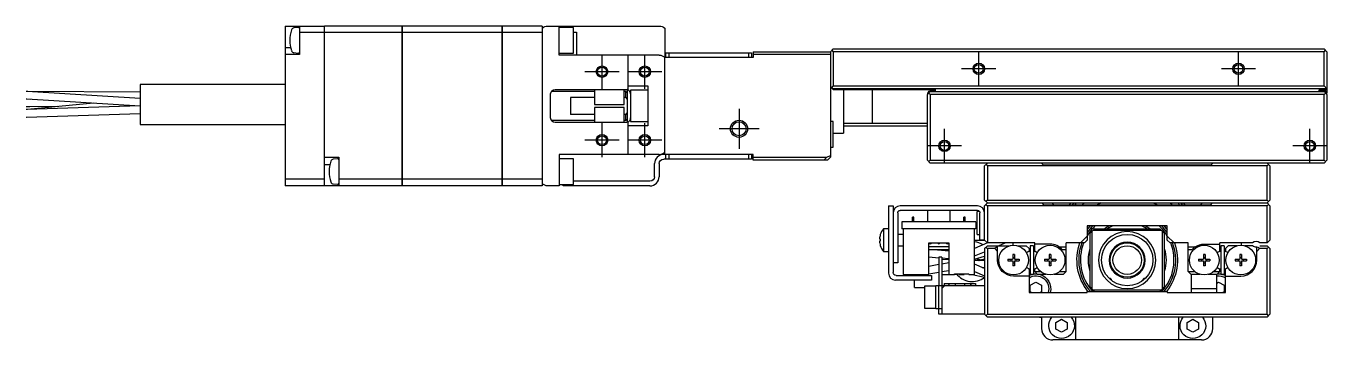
# Model space of a CAD drawing. Extents: x 0 to 762, y -8 to 465.
# Drawn here: x 128.1 to 356, y 409.9 to 464.9 of the extents above; entities that cross this region are included whole.
import ezdxf

# ---------------------------------------------------------------- set-up
doc = ezdxf.new("R2010")
doc.units = 0
doc.header["$LTSCALE"] = 0.5
doc.linetypes.add('CENTER', pattern=[50.8, 31.75, -6.35, 6.35, -6.35])
for name, color, linetype in [('MSM_CENTER', 1, 'CENTER'), ('MSM_CONTINUOUS', 7, 'CONTINUOUS'), ('MSM_NARROW', 5, 'CONTINUOUS')]:
    doc.layers.add(name, color=color, linetype=linetype)

msp = doc.modelspace()

# ---------------------------------------------------------------- linework, layer by layer
at = {"layer": 'MSM_CENTER'}
for p, q in [((294.97, 454.43), (294.97, 460.43)), ((340.47, 454.43), (340.47, 460.43)), ((228.97, 453.93), (228.97, 459.93)), ((236.47, 453.93), (236.47, 459.93)), ((231.97, 456.93), (225.97, 456.93)), ((239.47, 456.93), (233.47, 456.93)), ((297.97, 457.43), (291.97, 457.43)), ((343.47, 457.43), (337.47, 457.43)), ((252.97, 450.43), (252.97, 443.43)), ((228.97, 441.93), (228.97, 447.93)), ((236.47, 441.93), (236.47, 447.93)), ((256.47, 446.93), (249.47, 446.93)), ((288.97, 440.93), (288.97, 446.93)), ((352.97, 440.93), (352.97, 446.93)), ((231.97, 444.93), (225.97, 444.93)), ((239.47, 444.93), (233.47, 444.93)), ((291.97, 443.93), (285.97, 443.93)), ((355.97, 443.93), (349.97, 443.93))]:
    msp.add_line(p, q, dxfattribs=at)
at = {"layer": 'MSM_CONTINUOUS'}
for p, q in [((173.47, 464.93), (173.47, 436.93)), ((173.47, 464.93), (180.36, 464.93)), ((175.97, 464.93), (175.97, 459.93)), ((180.36, 436.93), (180.36, 464.93)), ((180.37, 464.92), (180.36, 464.92)), ((193.97, 464.93), (180.37, 464.93)), ((180.37, 436.93), (180.37, 464.93)), ((193.97, 436.93), (193.97, 464.93)), ((193.97, 464.92), (193.98, 464.92)), ((193.98, 464.93), (193.98, 436.93)), ((211.47, 464.93), (193.98, 464.93)), ((211.47, 436.93), (211.47, 464.93)), ((211.47, 464.92), (211.48, 464.92)), ((211.48, 464.93), (211.48, 436.93)), ((218.47, 464.93), (211.48, 464.93)), ((218.47, 464.93), (218.47, 436.93)), ((219.47, 464.93), (238.97, 464.93)), ((221.47, 459.83), (221.47, 464.93)), ((175.76, 464.66), (174.99, 464.59)), ((180.36, 463.78), (175.97, 463.78)), ((180.37, 463.77), (180.36, 463.77)), ((193.97, 463.78), (180.37, 463.78)), ((193.97, 463.77), (193.98, 463.77)), ((211.47, 463.78), (193.98, 463.78)), ((211.47, 463.77), (211.48, 463.77)), ((218.47, 463.78), (211.48, 463.78)), ((223.97, 464.68), (221.47, 464.68)), ((223.97, 460.18), (223.97, 464.68)), ((223.97, 463.88), (224.47, 463.88)), ((224.47, 463.88), (224.47, 459.83)), ((239.97, 464.55), (239.97, 459.45)), ((173.47, 461.18), (174.41, 461.18)), ((255.47, 460.43), (255.47, 459.43)), ((255.47, 460.43), (268.97, 460.43)), ((268.97, 460.43), (269.47, 460.93)), ((268.97, 460.43), (268.97, 441.93)), ((269.22, 460.68), (269.47, 460.43)), ((269.47, 460.93), (355.47, 460.93)), ((269.47, 460.43), (269.47, 454.43)), ((355.47, 460.43), (269.47, 460.43)), ((355.97, 460.43), (355.47, 460.93)), ((355.47, 460.43), (355.72, 460.68)), ((355.47, 454.43), (355.47, 460.43)), ((355.97, 460.43), (355.97, 453.23)), ((175.97, 459.93), (173.47, 459.93)), ((174.99, 460.27), (175.76, 460.2)), ((221.47, 460.18), (223.97, 460.18)), ((238.97, 459.83), (221.47, 459.83)), ((233.47, 459.83), (233.47, 453.8)), ((239.97, 442.43), (239.97, 459.43)), ((255.47, 459.43), (239.97, 459.43)), ((240.17, 459.43), (240.17, 460.23)), ((240.17, 460.23), (255.17, 460.23)), ((240.67, 460.23), (240.67, 459.43)), ((254.67, 459.43), (254.67, 460.23)), ((255.17, 460.23), (255.17, 459.43)), ((268.97, 459.93), (255.47, 459.93)), ((148.07, 454.7), (148.07, 447.7)), ((173.47, 454.7), (148.07, 454.7)), ((220.77, 453.83), (233.17, 453.83)), ((227.67, 453.83), (227.67, 451.18)), ((232.87, 451.18), (232.87, 453.83)), ((233.37, 453.81), (233.37, 448.05)), ((233.38, 453.8), (233.46, 453.77)), ((233.47, 453.8), (233.38, 453.8)), ((233.47, 454.43), (236.97, 454.43)), ((233.97, 453.68), (233.97, 448.18)), ((236.97, 453.68), (233.97, 453.68)), ((236.97, 454.43), (236.97, 447.43)), ((268.97, 454.33), (269.17, 454.13)), ((269.47, 454.43), (269.17, 454.13)), ((269.17, 454.13), (269.37, 453.93)), ((355.97, 453.93), (269.37, 453.93)), ((269.37, 453.93), (269.47, 453.83)), ((269.47, 454.43), (355.47, 454.43)), ((269.47, 453.83), (287.37, 453.83)), ((271.27, 453.83), (271.27, 446.18)), ((276.27, 453.83), (276.27, 447.93)), ((287.07, 453.53), (286.37, 453.53)), ((287.37, 453.43), (287.37, 453.83)), ((354.57, 453.73), (355.97, 453.73)), ((354.57, 453.43), (354.57, 453.73)), ((355.57, 453.53), (354.87, 453.53)), ((355.97, 453.93), (355.47, 454.43)), ((128.4, 453.48), (128.07, 453.48)), ((128.27, 453.47), (128.07, 453.48)), ((128.07, 452.18), (128.19, 452.17)), ((128.07, 452.17), (128.85, 452.13)), ((128.19, 452.17), (148.05, 450.93)), ((148.07, 452.23), (128.27, 453.47)), ((139.91, 451.44), (128.35, 450.31)), ((148.07, 453.33), (128.4, 453.48)), ((219.97, 448.83), (219.97, 453.03)), ((227.67, 453.43), (220.07, 453.43)), ((223.47, 452.43), (223.47, 449.43)), ((227.67, 452.43), (223.47, 452.43)), ((233.17, 453.43), (232.87, 453.43)), ((233.17, 452.43), (232.87, 452.43)), ((233.17, 452.43), (233.17, 453.43)), ((233.37, 453.23), (233.17, 453.43)), ((233.17, 452.43), (233.37, 452.06)), ((285.97, 452.93), (286.47, 453.43)), ((285.97, 441.43), (285.97, 452.93)), ((286.07, 453.03), (286.07, 453.23)), ((286.22, 453.18), (286.47, 452.93)), ((286.47, 453.43), (355.47, 453.43)), ((286.47, 452.93), (286.47, 441.43)), ((355.47, 452.93), (286.47, 452.93)), ((355.47, 453.43), (355.97, 452.93)), ((355.47, 452.93), (355.72, 453.18)), ((355.47, 441.43), (355.47, 452.93)), ((355.87, 453.23), (355.87, 453.03)), ((355.97, 453.23), (355.87, 453.13)), ((355.97, 452.93), (355.97, 441.43)), ((128.73, 450.79), (128.07, 450.78)), ((128.35, 450.31), (128.07, 450.29)), ((128.14, 450.28), (128.07, 450.28)), ((128.07, 448.98), (128.18, 448.99)), ((148.07, 450.93), (128.14, 450.28)), ((128.18, 448.99), (148.07, 449.63)), ((133.59, 450.82), (128.73, 450.79)), ((227.67, 449.43), (223.47, 449.43)), ((227.67, 451.18), (232.87, 451.18)), ((227.67, 450.68), (227.67, 448.03)), ((232.87, 450.68), (227.67, 450.68)), ((232.87, 448.03), (232.87, 450.68)), ((233.17, 449.43), (232.87, 449.43)), ((233.37, 449.8), (233.17, 449.43)), ((233.17, 448.43), (233.17, 449.43)), ((148.07, 447.7), (173.47, 447.7)), ((220.07, 448.43), (227.67, 448.43)), ((233.17, 448.03), (220.77, 448.03)), ((232.87, 448.43), (233.17, 448.43)), ((233.17, 448.43), (233.37, 448.63)), ((233.45, 448.08), (233.38, 448.06)), ((233.47, 448.06), (233.38, 448.06)), ((233.47, 448.06), (233.47, 442.43)), ((236.97, 447.43), (233.47, 447.43)), ((233.97, 448.18), (236.97, 448.18)), ((269.47, 448.18), (268.97, 448.18)), ((269.47, 443.68), (269.47, 448.18)), ((271.27, 447.93), (285.97, 447.93)), ((271.27, 447.43), (285.97, 447.43)), ((269.47, 446.18), (271.27, 446.18)), ((221.47, 442.43), (221.47, 436.93)), ((238.97, 442.43), (221.47, 442.43)), ((255.47, 442.43), (239.77, 442.43)), ((240.17, 441.63), (240.17, 442.43)), ((240.67, 442.43), (240.67, 441.63)), ((254.67, 441.63), (254.67, 442.43)), ((255.17, 442.43), (255.17, 441.63)), ((255.47, 441.43), (255.47, 442.43)), ((268.35, 441.93), (268.97, 442.24)), ((268.97, 443.68), (269.47, 443.68)), ((180.37, 441.93), (182.87, 441.93)), ((180.37, 440.68), (181.3, 440.68)), ((182.65, 441.66), (181.88, 441.59)), ((182.87, 441.93), (182.87, 436.93)), ((223.97, 441.68), (221.47, 441.68)), ((223.97, 437.18), (223.97, 441.68)), ((238.17, 438.53), (238.17, 440.83)), ((238.97, 440.83), (238.97, 438.53)), ((255.17, 441.63), (239.77, 441.63)), ((255.47, 441.93), (268.35, 441.93)), ((268.47, 441.43), (255.47, 441.43)), ((267.85, 441.43), (268.35, 441.93)), ((268.97, 441.93), (268.47, 441.43)), ((286.47, 440.93), (285.97, 441.43)), ((286.47, 441.43), (286.22, 441.18)), ((286.47, 441.43), (355.47, 441.43)), ((355.47, 440.93), (286.47, 440.93)), ((295.97, 440.43), (296.47, 440.93)), ((295.97, 434.43), (295.97, 440.43)), ((296.47, 440.43), (296.22, 440.68)), ((296.47, 440.43), (296.47, 434.43)), ((345.47, 440.43), (296.47, 440.43)), ((306.27, 440.63), (305.97, 440.93)), ((306.27, 440.63), (335.67, 440.63)), ((335.97, 440.93), (335.67, 440.63)), ((345.47, 440.93), (345.97, 440.43)), ((345.72, 440.68), (345.47, 440.43)), ((345.47, 434.43), (345.47, 440.43)), ((345.97, 440.43), (345.97, 434.43)), ((355.72, 441.18), (355.47, 441.43)), ((355.47, 440.93), (355.97, 441.43)), ((180.36, 438.09), (173.47, 438.09)), ((180.37, 438.1), (180.36, 438.1)), ((193.97, 438.09), (182.87, 438.09)), ((193.97, 438.1), (193.98, 438.1)), ((211.47, 438.09), (193.98, 438.09)), ((211.47, 438.1), (211.48, 438.1)), ((218.47, 438.09), (211.48, 438.09)), ((237.37, 437.73), (223.97, 437.73)), ((180.36, 436.93), (173.47, 436.93)), ((180.37, 436.94), (180.36, 436.94)), ((193.97, 436.93), (180.37, 436.93)), ((181.88, 437.27), (182.65, 437.2)), ((193.97, 436.94), (193.98, 436.94)), ((211.47, 436.93), (193.98, 436.93)), ((211.47, 436.94), (211.48, 436.94)), ((218.47, 436.93), (211.48, 436.93)), ((221.47, 436.93), (219.47, 436.93)), ((221.47, 437.18), (223.97, 437.18)), ((222.17, 436.93), (222.17, 437.18)), ((237.37, 436.93), (222.17, 436.93)), ((222.67, 437.18), (222.67, 436.93)), ((279.17, 433.43), (279.97, 433.43)), ((279.17, 433.43), (279.17, 421.63)), ((279.97, 433.43), (279.97, 421.73)), ((294.77, 433.43), (281.17, 433.43)), ((296.47, 433.93), (295.97, 434.43)), ((295.97, 433.43), (296.47, 433.93)), ((295.97, 427.43), (295.97, 433.43)), ((296.47, 434.43), (296.22, 434.18)), ((296.22, 433.68), (296.47, 433.43)), ((296.47, 434.43), (345.47, 434.43)), ((296.47, 433.93), (345.47, 433.93)), ((296.47, 433.43), (296.47, 426.93)), ((345.47, 433.43), (296.47, 433.43)), ((306.37, 433.63), (306.07, 433.93)), ((306.37, 433.63), (335.57, 433.63)), ((335.87, 433.93), (335.57, 433.63)), ((345.72, 434.18), (345.47, 434.43)), ((345.47, 433.93), (345.97, 434.43)), ((345.47, 433.93), (345.97, 433.43)), ((345.47, 433.43), (345.72, 433.68)), ((345.47, 426.93), (345.47, 433.43)), ((345.97, 433.43), (345.97, 427.43)), ((280.77, 432.23), (280.77, 423.43)), ((294.77, 432.63), (281.17, 432.63)), ((283.59, 431.43), (283.34, 431.43)), ((283.34, 430.63), (283.34, 431.43)), ((283.59, 430.63), (283.59, 431.43)), ((285.97, 432.63), (285.97, 430.63)), ((289.97, 430.63), (289.97, 432.63)), ((292.34, 430.63), (292.34, 431.43)), ((292.59, 431.43), (292.34, 431.43)), ((292.59, 430.63), (292.59, 431.43)), ((294.67, 428.43), (294.67, 432.43)), ((295.11, 432.43), (294.67, 432.43)), ((295.17, 427.43), (295.17, 432.23)), ((278.27, 429.43), (278.27, 425.43)), ((279.17, 429.43), (278.27, 429.43)), ((294.47, 430.63), (281.47, 430.63)), ((281.47, 430.63), (281.47, 429.43)), ((294.47, 429.43), (281.47, 429.43)), ((281.72, 429.43), (281.72, 421.43)), ((294.22, 421.43), (294.22, 429.43)), ((294.47, 430.63), (294.47, 429.43)), ((327.97, 429.93), (313.97, 429.93)), ((313.97, 429.93), (313.97, 427.43)), ((314.47, 428.63), (315.27, 429.43)), ((314.47, 419.23), (314.47, 428.63)), ((314.77, 428.93), (314.77, 418.93)), ((326.97, 429.13), (314.97, 429.13)), ((315.27, 429.43), (326.67, 429.43)), ((326.67, 429.43), (327.47, 428.63)), ((327.17, 418.93), (327.17, 428.93)), ((327.47, 428.63), (327.47, 419.23)), ((327.97, 427.43), (327.97, 429.93)), ((277.58, 427.63), (277.71, 427.63)), ((277.71, 427.23), (277.58, 427.23)), ((277.71, 428.38), (277.71, 428.36)), ((277.71, 427.63), (277.71, 427.23)), ((277.71, 426.5), (277.71, 426.48)), ((281.72, 428.43), (280.77, 428.43)), ((280.77, 426.43), (281.72, 426.43)), ((286.22, 426.93), (289.72, 426.93)), ((286.22, 421.43), (286.22, 426.93)), ((289.72, 426.23), (286.22, 426.23)), ((289.72, 426.93), (289.72, 421.43)), ((294.22, 427.4), (296, 427.4)), ((296.51, 426.93), (294.22, 425.95)), ((294.67, 428.43), (295.17, 428.43)), ((295.97, 427.43), (295.17, 427.43)), ((296.47, 426.93), (295.97, 427.43)), ((295.97, 425.93), (296.47, 426.43)), ((296.22, 426.18), (296.47, 425.93)), ((304.77, 426.93), (296.47, 426.93)), ((296.47, 426.43), (300.35, 426.43)), ((298.27, 426.28), (297.77, 425.93)), ((298.27, 423.93), (298.27, 426.43)), ((298.41, 426.43), (299.58, 426.93)), ((300.97, 426.53), (300.97, 426.93)), ((301.78, 426.43), (303.27, 426.43)), ((303.77, 425.93), (303.27, 426.43)), ((304.57, 426.43), (303.97, 426.43)), ((303.97, 426.43), (303.97, 421.43)), ((304.57, 426.43), (304.57, 421.43)), ((304.77, 425.47), (304.77, 426.93)), ((307.47, 426.73), (304.77, 426.73)), ((309.06, 426.23), (310.27, 426.23)), ((313.47, 426.93), (310.27, 426.93)), ((310.27, 421.93), (310.27, 426.93)), ((312.76, 426.93), (313.97, 428.14)), ((313.97, 427.43), (313.47, 426.93)), ((319.91, 426.9), (319.9, 426.9)), ((327.97, 428.14), (329.17, 426.93)), ((328.47, 426.93), (327.97, 427.43)), ((331.67, 426.93), (328.47, 426.93)), ((331.67, 421.93), (331.67, 426.93)), ((331.67, 426.23), (332.87, 426.23)), ((334.47, 426.73), (337.17, 426.73)), ((342.91, 426.93), (337.17, 426.93)), ((337.17, 425.47), (337.17, 426.93)), ((337.97, 426.43), (337.37, 426.43)), ((337.37, 426.43), (337.37, 421.43)), ((337.97, 426.43), (337.97, 421.43)), ((338.67, 426.43), (338.17, 425.93)), ((340.15, 426.43), (338.67, 426.43)), ((340.97, 426.53), (340.97, 426.93)), ((342.91, 426.43), (341.58, 426.43)), ((343.67, 423.93), (343.67, 426.19)), ((344.17, 425.93), (343.78, 426.2)), ((345.47, 426.93), (344.23, 426.93)), ((344.23, 426.43), (345.47, 426.43)), ((345.97, 427.43), (345.47, 426.93)), ((345.97, 425.93), (345.47, 426.43)), ((345.47, 425.93), (345.72, 426.18)), ((278.27, 425.43), (279.17, 425.43)), ((289.72, 425.73), (286.22, 425.73)), ((286.22, 424.5), (287.97, 424.34)), ((289.72, 425.49), (287.07, 425.73)), ((288.47, 424.43), (287.97, 424.43)), ((287.97, 424.43), (287.97, 419.43)), ((288.47, 424.43), (288.47, 414.43)), ((288.47, 424.3), (289.72, 424.18)), ((288.47, 424.07), (289.72, 424.04)), ((294.22, 424.65), (295.97, 425.39)), ((294.22, 424.08), (295.97, 424.64)), ((295.97, 424.01), (295.03, 423.87)), ((295.23, 423.99), (295.97, 424.13)), ((295.97, 425.93), (295.97, 414.43)), ((296.47, 425.93), (296.47, 414.43)), ((297.77, 425.93), (296.47, 425.93)), ((297.77, 425.93), (298.27, 425.43)), ((300.07, 424.08), (300.86, 424.08)), ((300.07, 424.08), (300.07, 423.79)), ((300.6, 424.08), (300.6, 423.79)), ((301.21, 424.93), (300.92, 424.93)), ((300.92, 424.93), (300.92, 424.14)), ((300.92, 424.4), (301.21, 424.4)), ((301.21, 424.93), (301.21, 424.14)), ((301.27, 424.08), (302.07, 424.08)), ((301.54, 423.79), (301.54, 424.08)), ((302.07, 424.08), (302.07, 423.79)), ((303.77, 425.47), (303.63, 425.39)), ((303.77, 425.93), (303.77, 425.47)), ((305.14, 425.26), (304.77, 425.47)), ((306.47, 424.08), (307.26, 424.08)), ((306.47, 424.08), (306.47, 423.79)), ((307, 424.08), (307, 423.79)), ((307.61, 424.93), (307.32, 424.93)), ((307.32, 424.93), (307.32, 424.14)), ((307.32, 424.4), (307.61, 424.4)), ((307.61, 424.93), (307.61, 424.14)), ((307.67, 424.08), (308.47, 424.08)), ((307.94, 423.79), (307.94, 424.08)), ((308.47, 424.08), (308.47, 423.79)), ((310.27, 425.73), (309.61, 425.73)), ((318.1, 425.24), (318.17, 425.31)), ((318.17, 425.37), (318.17, 425.31)), ((332.32, 425.73), (331.67, 425.73)), ((333.47, 424.08), (334.26, 424.08)), ((333.47, 424.08), (333.47, 423.79)), ((334, 424.08), (334, 423.79)), ((334.61, 424.93), (334.32, 424.93)), ((334.32, 424.93), (334.32, 424.14)), ((334.32, 424.4), (334.61, 424.4)), ((334.61, 424.93), (334.61, 424.14)), ((334.67, 424.08), (335.47, 424.08)), ((334.94, 423.79), (334.94, 424.08)), ((335.47, 424.08), (335.47, 423.79)), ((337.17, 425.47), (336.79, 425.26)), ((338.17, 425.93), (338.17, 425.47)), ((338.31, 425.39), (338.17, 425.47)), ((339.87, 424.08), (340.66, 424.08)), ((339.87, 424.08), (339.87, 423.79)), ((340.4, 424.08), (340.4, 423.79)), ((341.01, 424.93), (340.72, 424.93)), ((340.72, 424.93), (340.72, 424.14)), ((340.72, 424.4), (341.01, 424.4)), ((341.01, 424.93), (341.01, 424.14)), ((341.07, 424.08), (341.87, 424.08)), ((341.34, 423.79), (341.34, 424.08)), ((341.87, 424.08), (341.87, 423.79)), ((343.67, 425.43), (344.17, 425.93)), ((345.47, 425.93), (344.17, 425.93)), ((345.47, 414.43), (345.47, 425.93)), ((345.97, 425.93), (345.97, 414.43)), ((280.77, 423.43), (279.97, 423.43)), ((287.97, 423.14), (286.22, 422.83)), ((286.22, 421.51), (287.97, 421.82)), ((289.72, 423.45), (288.47, 423.23)), ((288.47, 421.91), (289.72, 422.13)), ((295.97, 423.84), (294.22, 423.87)), ((295.97, 422.47), (294.22, 423.21)), ((294.22, 421.91), (295.97, 421.16)), ((295.55, 422.64), (295.97, 422.64)), ((300.07, 423.79), (300.86, 423.79)), ((300.92, 423.73), (300.92, 422.93)), ((300.92, 423.46), (301.21, 423.46)), ((301.21, 422.93), (300.92, 422.93)), ((301.21, 423.73), (301.21, 422.93)), ((301.27, 423.79), (302.07, 423.79)), ((303.39, 422.6), (303.77, 422.39)), ((303.77, 422.39), (303.77, 418.23)), ((304.77, 422.39), (304.91, 422.47)), ((304.77, 421.93), (304.77, 422.39)), ((304.77, 421.93), (305.81, 421.93)), ((304.77, 421.93), (305.27, 421.43)), ((306.47, 423.79), (307.26, 423.79)), ((307.32, 423.73), (307.32, 422.93)), ((307.32, 423.46), (307.61, 423.46)), ((307.61, 422.93), (307.32, 422.93)), ((307.61, 423.73), (307.61, 422.93)), ((307.67, 423.79), (308.47, 423.79)), ((309.13, 421.93), (310.27, 421.93)), ((309.77, 421.43), (310.27, 421.93)), ((318.17, 422.56), (318.1, 422.62)), ((318.17, 422.56), (318.17, 422.49)), ((331.67, 421.93), (332.81, 421.93)), ((331.67, 421.93), (332.17, 421.43)), ((333.47, 423.79), (334.26, 423.79)), ((334.32, 423.73), (334.32, 422.93)), ((334.32, 423.46), (334.61, 423.46)), ((334.61, 422.93), (334.32, 422.93)), ((334.61, 423.73), (334.61, 422.93)), ((334.67, 423.79), (335.47, 423.79)), ((336.13, 421.93), (337.17, 421.93)), ((336.67, 421.43), (337.17, 421.93)), ((337.03, 422.47), (337.17, 422.39)), ((337.17, 421.93), (337.17, 422.39)), ((338.17, 422.39), (338.54, 422.6)), ((338.17, 418.23), (338.17, 422.39)), ((339.87, 423.79), (340.66, 423.79)), ((340.72, 423.73), (340.72, 422.93)), ((340.72, 423.46), (341.01, 423.46)), ((341.01, 422.93), (340.72, 422.93)), ((341.01, 423.73), (341.01, 422.93)), ((341.07, 423.79), (341.87, 423.79)), ((286.67, 420.43), (280.37, 420.43)), ((280.47, 421.23), (286.67, 421.23)), ((281.72, 421.43), (286.22, 421.43)), ((283.72, 421.23), (283.72, 421.43)), ((283.72, 419.12), (283.72, 420.43)), ((286.67, 421.23), (286.67, 420.43)), ((287.47, 415.43), (287.47, 419.43)), ((295.97, 419.43), (287.47, 419.43)), ((287.97, 415.43), (287.97, 419.43)), ((288.47, 421.39), (289.81, 421.43)), ((288.47, 418.93), (288.97, 419.43)), ((288.92, 419.83), (294.38, 419.83)), ((288.92, 419.83), (288.92, 419.43)), ((289.72, 421.43), (290.72, 421.43)), ((289.72, 419.58), (289.72, 419.43)), ((290.72, 421.53), (293.22, 421.53)), ((290.72, 421.43), (290.72, 421.53)), ((290.72, 421.46), (291.09, 421.47)), ((290.82, 419.83), (290.82, 419.43)), ((291.52, 421.53), (291.52, 421.43)), ((291.52, 421.43), (292.42, 421.43)), ((291.89, 421.53), (291.89, 421.43)), ((292.04, 421.53), (292.04, 421.43)), ((292.42, 421.53), (292.42, 421.43)), ((292.47, 419.83), (292.47, 419.43)), ((293.22, 421.43), (293.22, 421.53)), ((293.22, 421.43), (294.22, 421.43)), ((293.58, 419.58), (293.58, 419.43)), ((293.81, 421.43), (295.97, 420.96)), ((294.38, 419.83), (294.38, 419.43)), ((303.77, 421.13), (301.07, 421.13)), ((304.57, 421.43), (303.97, 421.43)), ((303.97, 419.51), (304.97, 420.08)), ((303.97, 418.35), (303.97, 419.51)), ((304.97, 420.08), (305.97, 419.51)), ((306.75, 421.43), (305.27, 421.43)), ((305.97, 419.51), (305.97, 418.35)), ((309.77, 421.43), (308.18, 421.43)), ((317.8, 420.73), (317.99, 420.73)), ((318.22, 420.51), (317.99, 420.73)), ((318.22, 420.51), (318.05, 420.51)), ((318.22, 420.37), (318.22, 420.51)), ((319.9, 420.97), (319.9, 420.97)), ((323.94, 420.73), (323.72, 420.51)), ((323.89, 420.51), (323.72, 420.51)), ((323.72, 420.51), (323.72, 420.37)), ((323.94, 420.73), (324.13, 420.73)), ((333.75, 421.43), (332.17, 421.43)), ((332.17, 421.43), (332.17, 418.23)), ((336.67, 421.43), (335.18, 421.43)), ((336.67, 418.23), (336.67, 421.43)), ((336.67, 419.91), (336.97, 420.08)), ((336.97, 420.08), (337.97, 419.51)), ((337.97, 421.43), (337.37, 421.43)), ((337.97, 419.51), (337.97, 418.35)), ((338.17, 421.13), (340.87, 421.13)), ((283.72, 419.12), (285.47, 419.12)), ((285.47, 419.33), (285.47, 415.53)), ((287.47, 419.33), (285.47, 419.33)), ((303.77, 418.23), (313.97, 418.23)), ((304.18, 418.23), (303.97, 418.35)), ((305.97, 418.35), (305.75, 418.23)), ((313.97, 418.23), (313.97, 418.43)), ((313.97, 418.43), (327.97, 418.43)), ((315.27, 418.43), (314.47, 419.23)), ((314.97, 418.73), (326.97, 418.73)), ((327.47, 419.23), (326.67, 418.43)), ((327.97, 418.43), (327.97, 418.23)), ((327.97, 418.23), (338.17, 418.23)), ((332.17, 418.93), (336.67, 418.93)), ((337.97, 418.35), (337.75, 418.23)), ((285.47, 415.53), (287.47, 415.53)), ((287.47, 415.43), (288.47, 415.43)), ((287.97, 414.43), (287.97, 415.43)), ((295.97, 414.43), (287.97, 414.43)), ((296.47, 413.93), (295.97, 414.43)), ((296.47, 414.43), (296.22, 414.18)), ((296.47, 414.43), (345.47, 414.43)), ((345.47, 413.93), (296.47, 413.93)), ((305.97, 413.81), (305.27, 413.93)), ((305.97, 413.93), (305.97, 411.93)), ((308.47, 413.01), (309.47, 413.58)), ((308.47, 411.85), (308.47, 413.01)), ((309.47, 413.58), (310.47, 413.01)), ((310.47, 413.01), (310.47, 411.85)), ((311.97, 409.93), (311.97, 413.93)), ((329.97, 413.93), (329.97, 409.93)), ((331.47, 413.01), (332.47, 413.58)), ((331.47, 411.85), (331.47, 413.01)), ((332.47, 413.58), (333.47, 413.01)), ((333.47, 413.01), (333.47, 411.85)), ((335.97, 411.93), (335.97, 413.93)), ((345.72, 414.18), (345.47, 414.43)), ((345.97, 414.43), (345.47, 413.93)), ((309.47, 411.28), (308.47, 411.85)), ((310.47, 411.85), (309.47, 411.28)), ((332.47, 411.28), (331.47, 411.85)), ((333.47, 411.85), (332.47, 411.28)), ((311.97, 409.93), (307.97, 409.93)), ((329.97, 409.93), (311.97, 409.93)), ((333.97, 409.93), (329.97, 409.93))]:
    msp.add_line(p, q, dxfattribs=at)
for centre, radius in [((294.97, 457.43), 0.783), ((340.47, 457.43), 0.783), ((228.97, 456.93), 0.783), ((236.47, 456.93), 0.783), ((252.97, 446.93), 1.23), ((228.97, 444.93), 0.783), ((236.47, 444.93), 0.783), ((288.97, 443.93), 0.783), ((352.97, 443.93), 0.783), ((301.07, 423.93), 2.6), ((307.47, 423.93), 2.6), ((320.97, 423.93), 4.5), ((320.97, 423.93), 3), ((334.47, 423.93), 2.6), ((340.87, 423.93), 2.6)]:
    msp.add_circle(centre, radius, dxfattribs=at)
at = {"layer": 'MSM_CONTINUOUS', "extrusion": (0, 0, -1)}
for radius in [5, 3.15]:
    msp.add_circle((-320.97, 423.93), radius, dxfattribs=at)
for centre, radius, start, end in [((-219.47, 463.43), 1.5, 48.1897, 90), ((-238.97, 463.43), 1.5, 90, 131.8103), ((-238.97, 458.33), 1.5, 90, 131.8103), ((-220.77, 453.03), 0.8, 0, 90), ((-233.17, 453.03), 0.8, 90, 105.1266), ((-220.77, 448.83), 0.8, 270, 0), ((-233.17, 448.83), 0.8, 254.8734, 270), ((-239.77, 440.83), 0.8, 0, 90), ((-237.37, 438.53), 0.8, 180, 270), ((-219.47, 438.43), 1.5, 270, 311.8103), ((-309.47, 435.43), 2.25, 306.8699, 318.1897), ((-309.47, 435.43), 2.25, 221.8103, 233.1301), ((-332.47, 435.43), 2.25, 306.8699, 318.1897), ((-332.47, 435.43), 2.25, 221.8103, 233.1301), ((-281.17, 432.23), 0.4, 0, 90), ((-294.77, 432.23), 0.4, 90, 180), ((-320.97, 423.93), 8.8, 37.3018, 42.9859), ((-320.97, 423.93), 6.8, 53.9811, 61.9275), ((-320.97, 423.93), 6.8, 118.0725, 126.0189), ((-320.97, 423.93), 8.8, 137.0141, 142.6982), ((-320.97, 423.93), 8.8, 321.3178, 19.9323), ((-320.97, 423.93), 8.8, 160.0677, 218.6822), ((-334.47, 423.93), 2.8, 55.2281, 90), ((-343.57, 427.18), 1, 264.2608, 311.4096), ((-295.12, 424.58), 0.6, 259.1542, 322.4513), ((-301.07, 423.93), 2.8, 270, 0), ((-300.86, 424.14), 0.06, 180, 270), ((-301.27, 424.14), 0.06, 270, 0), ((-307.26, 424.14), 0.06, 180, 270), ((-307.67, 424.14), 0.06, 270, 0), ((-320.97, 423.93), 6.8, 342.9174, 17.0826), ((-320.97, 423.93), 6.8, 162.9174, 197.0826), ((-334.26, 424.14), 0.06, 180, 270), ((-334.67, 424.14), 0.06, 270, 0), ((-340.66, 424.14), 0.06, 180, 270), ((-341.07, 424.14), 0.06, 270, 0), ((-280.47, 421.73), 0.5, 270, 0), ((-295.12, 423.28), 0.6, 73.9147, 81.7575), ((-300.86, 423.73), 0.06, 90, 180), ((-301.27, 423.73), 0.06, 0, 90), ((-307.26, 423.73), 0.06, 90, 180), ((-307.67, 423.73), 0.06, 0, 90), ((-334.26, 423.73), 0.06, 90, 180), ((-334.67, 423.73), 0.06, 0, 90), ((-340.66, 423.73), 0.06, 90, 180), ((-341.07, 423.73), 0.06, 0, 90), ((-289.47, 419.58), 0.25, 90, 180), ((-293.83, 419.58), 0.25, 0, 90), ((-304.97, 418.93), 2.6, 62.5136, 74.0576), ((-304.97, 418.93), 2.25, 57.769, 198.1262), ((-304.97, 418.93), 2.6, 81.1501, 94.5966), ((-304.97, 418.93), 2.6, 105.9424, 195.6185), ((-336.97, 418.93), 2.25, 82.3377, 122.231), ((-336.97, 418.93), 2.6, 85.4034, 98.8499), ((-336.97, 418.93), 2.6, 105.9424, 117.4864), ((-309.47, 412.43), 2.25, 138.1897, 41.8103), ((-332.47, 412.43), 2.25, 138.1897, 41.8103)]:
    msp.add_arc(centre, radius, start, end, dxfattribs=at)
at = {"layer": 'MSM_CONTINUOUS'}
for centre, radius, start, end in [((180.28, 462.43), 6, 162.3708, 197.6292), ((175.04, 464.1), 0.5, 95, 162.3708), ((175.78, 464.46), 0.2, 18.1949, 95), ((175.04, 460.76), 0.5, 197.6292, 265), ((175.78, 460.4), 0.2, 265, 341.8051), ((233.17, 453.03), 0.8, 359.9993, 68.456), ((286.37, 453.23), 0.3, 90, 180), ((287.07, 453.23), 0.3, 41.8103, 90), ((354.87, 453.23), 0.3, 90, 138.1897), ((355.57, 453.23), 0.3, 0, 90), ((233.17, 448.83), 0.8, 291.0174, 0.0011), ((239.77, 440.83), 1.6, 90, 180), ((238.97, 443.93), 1.5, 270, 311.8103), ((187.17, 439.43), 6, 162.3708, 197.6292), ((181.93, 441.1), 0.5, 95, 162.3708), ((182.67, 441.46), 0.2, 360, 95), ((181.93, 437.76), 0.5, 197.6292, 265), ((237.37, 438.53), 1.6, 270, 0), ((182.67, 437.4), 0.2, 265, 0), ((281.17, 432.23), 1.2, 90, 180), ((294.77, 432.23), 1.2, 0, 90), ((309.47, 435.43), 2.6, 316.1869, 324.7656), ((309.47, 435.43), 2.98, 322.8698, 329.7997), ((320.97, 423.93), 12.5, 126.8699, 129.1042), ((320.97, 423.93), 11, 114.62, 118.1375), ((320.97, 423.93), 11, 61.8625, 65.38), ((320.97, 423.93), 12.5, 50.8958, 53.1301), ((332.47, 435.43), 2.98, 210.2003, 217.1302), ((332.47, 435.43), 2.6, 215.2344, 223.8131), ((280.77, 427.43), 3.2, 141.3178, 162.73), ((320.97, 423.93), 8.5, 135.0991, 145.4397), ((320.97, 423.93), 8.2, 132.9703, 148.6119), ((320.97, 423.93), 6.5, 112.6199, 122.2042), ((320.97, 423.93), 6.5, 57.7958, 67.3801), ((320.97, 423.93), 8.2, 31.3881, 47.0297), ((320.97, 423.93), 8.5, 34.5603, 44.9009), ((280.77, 427.43), 3.19, 163.0947, 176.4096), ((280.77, 427.43), 3.19, 183.5904, 196.9053), ((280.77, 427.43), 3.2, 197.27, 218.6822), ((286.47, 427.03), 0.25, 203.5782, 336.4218), ((287.97, 427.03), 0.25, 203.5782, 336.4218), ((289.47, 427.03), 0.25, 203.5782, 336.4218), ((293.82, 423.66), 3.5, 56.9255, 83.4376), ((307.47, 423.93), 2.8, 40.0052, 90), ((320.97, 423.93), 8.5, 159.3327, 220.3202), ((320.97, 423.93), 8.2, 158.5399, 222.1236), ((320.97, 423.93), 8.2, 317.8764, 21.4601), ((320.97, 423.93), 8.5, 319.6798, 20.6673), ((334.47, 423.93), 2.8, 124.7719, 139.9948), ((343.57, 426.18), 1, 48.5904, 131.4096), ((304.27, 423.93), 1.59, 100.8931, 126.1972), ((304.38, 423.82), 1.75, 115.4948, 127.006), ((304.27, 423.93), 1.59, 53.8028, 79.107), ((304.15, 423.82), 1.75, 52.994, 55.4948), ((337.67, 423.93), 1.59, 100.8931, 126.1972), ((337.78, 423.82), 1.75, 124.5052, 127.006), ((337.67, 423.93), 1.59, 53.8028, 79.1069), ((337.55, 423.82), 1.75, 52.994, 64.5052), ((340.87, 423.93), 2.8, 270, 0), ((280.37, 421.63), 1.2, 180, 270), ((304.38, 424.05), 1.75, 232.994, 235.4948), ((304.27, 423.93), 1.59, 233.8028, 259.1069), ((304.27, 423.93), 1.59, 280.8931, 306.1972), ((304.15, 424.05), 1.75, 295.4948, 307.006), ((337.78, 424.05), 1.75, 232.994, 244.5052), ((337.67, 423.82), 1.59, 251.6416, 259.1069), ((337.67, 423.82), 1.59, 280.8931, 288.3584), ((337.55, 424.05), 1.75, 304.5052, 307.006), ((293.82, 423.66), 3.5, 217.542, 307.9), ((307.97, 411.93), 2, 180, 270), ((333.97, 411.93), 2, 270, 0)]:
    msp.add_arc(centre, radius, start, end, dxfattribs=at)
at = {"layer": 'MSM_NARROW'}
for centre, radius in [((294.97, 457.43), 1), ((340.47, 457.43), 1), ((228.97, 456.93), 1), ((236.47, 456.93), 1), ((252.97, 446.93), 1.5), ((228.97, 444.93), 1), ((236.47, 444.93), 1), ((288.97, 443.93), 1), ((352.97, 443.93), 1), ((320.97, 423.93), 2.5)]:
    msp.add_circle(centre, radius, dxfattribs=at)

doc.saveas('drawing.dxf')
